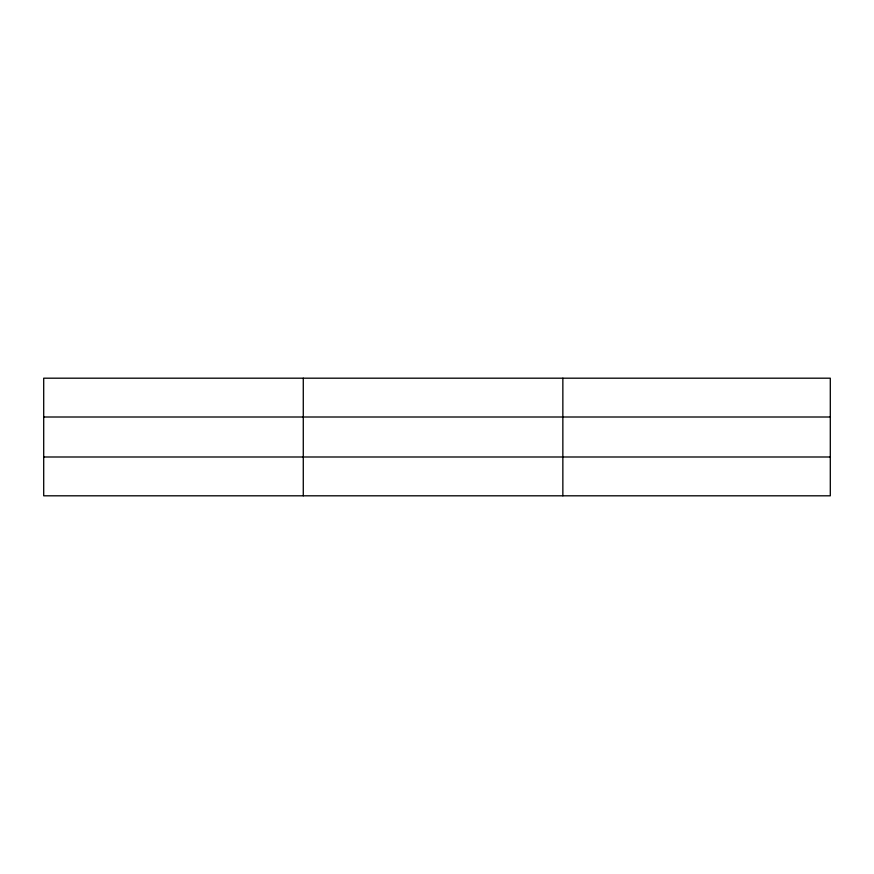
<?xml version="1.0" encoding="UTF-8"?>
<svg xmlns="http://www.w3.org/2000/svg" width="874" height="874" viewBox="0 0 874 874"><rect width="100%" height="100%" fill="white"/><g stroke="black" fill="none" stroke-linecap="round" stroke-linejoin="round"><path stroke-width="1.31" d="M303.278 495.809L303.278 378.191M562.856 495.809L562.856 378.191M830.3 417.007L830.3 378.191L43.7 378.191L43.7 495.809L830.3 495.809L830.3 417.007L43.7 417.007M43.7 456.993L830.3 456.993"/></g></svg>
